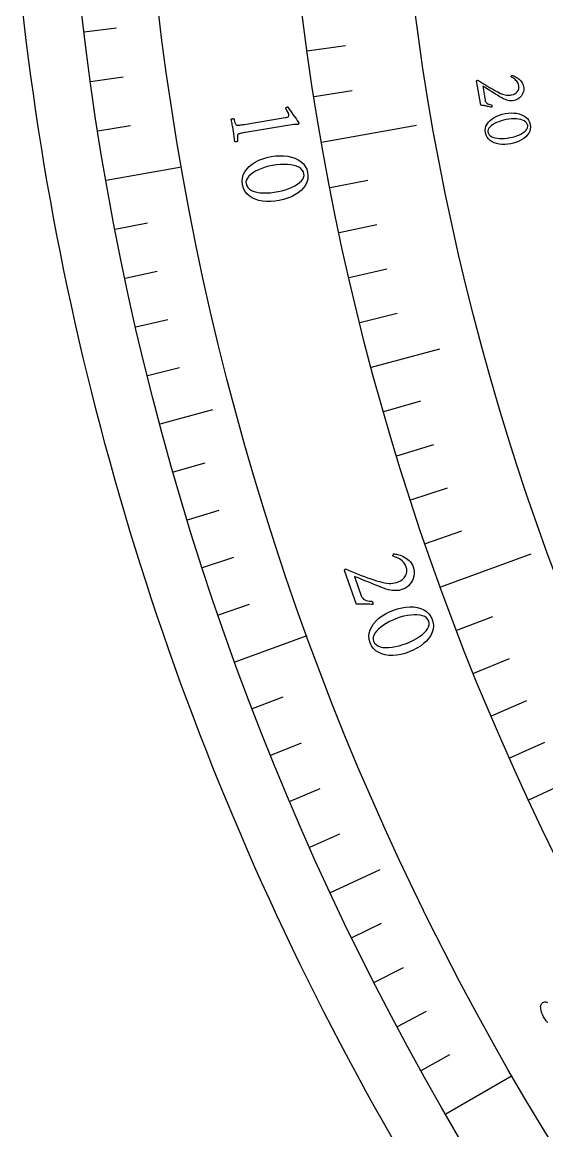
# Model space of a CAD drawing. Header units: millimetres. Extents: x -60 to 60, y -60 to 77.
# Drawn here: x -59.63 to -48.84, y -29.75 to -6.97 of the extents above; entities that cross this region are included whole.
import ezdxf

# ---------------------------------------------------------------- set-up
doc = ezdxf.new("R2010")
doc.units = ezdxf.units.MM
for name, color, linetype in [('CUT_OUTER', 1, 'Continuous'), ('ENGRAVE', 7, 'Continuous'), ('ENGRAVE_FINE', 8, 'Continuous'), ('TEXT', 5, 'Continuous')]:
    doc.layers.add(name, color=color, linetype=linetype)

msp = doc.modelspace()

# ---------------------------------------------------------------- linework, layer by layer
at = {"layer": 'CUT_OUTER'}
msp.add_lwpolyline([(-52.0228, -29.8937), (-52.2052, -29.5739), (-52.3857, -29.253), (-52.5642, -28.931), (-52.7407, -28.608), (-52.9153, -28.2838), (-53.0878, -27.9586), (-53.2584, -27.6323), (-53.4269, -27.305), (-53.5935, -26.9767), (-53.758, -26.6473), (-53.9205, -26.317), (-54.0809, -25.9856), (-54.2394, -25.6533), (-54.3957, -25.32), (-54.5501, -24.9858), (-54.7024, -24.6506), (-54.8526, -24.3145), (-55.0007, -23.9775), (-55.1468, -23.6395), (-55.2908, -23.3007), (-55.4328, -22.961), (-55.5726, -22.6204), (-55.7104, -22.279), (-55.846, -21.9368), (-55.9796, -21.5937), (-56.111, -21.2498), (-56.2403, -20.9051), (-56.3676, -20.5596), (-56.4926, -20.2134), (-56.6156, -19.8664), (-56.7364, -19.5186), (-56.8551, -19.1701), (-56.9717, -18.8209), (-57.0861, -18.471), (-57.1984, -18.1204), (-57.3085, -17.7691), (-57.4164, -17.4171), (-57.5222, -17.0645), (-57.6258, -16.7112), (-57.7273, -16.3573), (-57.8266, -16.0028), (-57.9237, -15.6476), (-58.0186, -15.2919), (-58.1113, -14.9357), (-58.2019, -14.5788), (-58.2902, -14.2214), (-58.3764, -13.8635), (-58.4604, -13.505), (-58.5421, -13.1461), (-58.6217, -12.7866), (-58.699, -12.4267), (-58.7742, -12.0663), (-58.8471, -11.7054), (-58.9178, -11.3441), (-58.9863, -10.9824), (-59.0526, -10.6203), (-59.1167, -10.2577), (-59.1785, -9.8948), (-59.2381, -9.5315), (-59.2955, -9.1678), (-59.3506, -8.8038), (-59.4035, -8.4395), (-59.4542, -8.0748), (-59.5026, -7.7099), (-59.5488, -7.3446), (-59.5927, -6.9791), (-59.6344, -6.6133)], dxfattribs=at)
at = {"layer": 'ENGRAVE'}
for points in [[(-53.4751, -9.4291), (-51.5251, -9.0853)], [(-57.9067, -10.2105), (-56.3556, -9.937)], [(-52.4498, -14.0539), (-51.0472, -13.6781)], [(-56.7964, -15.2186), (-55.7098, -14.9274)], [(-51.0253, -18.5717), (-49.1647, -17.8945)], [(-55.2539, -20.1108), (-53.7739, -19.5721)], [(-49.2125, -22.9482), (-47.8966, -22.3345)], [(-53.2909, -24.85), (-52.2713, -24.3745)], [(-50.9223, -29.4), (-49.5583, -28.6125)]]:
    msp.add_lwpolyline(points, dxfattribs=at)
for radius in [58.8, 58.8, 57.225, 54.3, 54.3, 51.99]:
    msp.add_circle((0, 0), radius, dxfattribs=at)
at = {"layer": 'ENGRAVE_FINE'}
for points in [[(-58.3617, -7.1659), (-57.6917, -7.0837)], [(-53.7716, -7.5571), (-52.9873, -7.4469)], [(-58.2278, -8.1834), (-57.5593, -8.0894)], [(-53.6315, -8.4944), (-52.8492, -8.3705)], [(-58.0761, -9.1983), (-57.4094, -9.0928)], [(-53.3024, -10.3609), (-52.5249, -10.2098)], [(-57.7197, -11.2196), (-57.0571, -11.0908)], [(-53.1134, -11.2896), (-52.3387, -11.1249)], [(-52.9083, -12.2148), (-52.1366, -12.0367)], [(-57.5151, -12.2252), (-56.8548, -12.0849)], [(-52.6871, -13.1364), (-51.9186, -12.9448)], [(-57.293, -13.2271), (-56.6353, -13.0753)], [(-57.0534, -14.225), (-56.3984, -14.0617)], [(-52.1965, -14.9671), (-51.4352, -14.7488)], [(-51.9273, -15.8758), (-51.17, -15.6442)], [(-56.5222, -16.2075), (-55.8733, -16.0214)], [(-51.6424, -16.7796), (-50.8891, -16.5349)], [(-56.2307, -17.1915), (-55.5852, -16.9941)], [(-51.3417, -17.6784), (-50.5928, -17.4205)], [(-55.9221, -18.1702), (-55.2802, -17.9616)], [(-55.5965, -19.1434), (-54.9583, -18.9236)], [(-50.6934, -19.4594), (-49.954, -19.1756)], [(-50.3461, -20.3411), (-49.6118, -20.0444)], [(-54.8945, -21.072), (-54.2644, -20.8301)], [(-49.9834, -21.2167), (-49.2544, -20.9072)], [(-54.5184, -22.0269), (-53.8926, -21.774)], [(-49.6055, -22.0858), (-48.882, -21.7637)], [(-54.1257, -22.975), (-53.5043, -22.7112)], [(-53.7165, -23.9161), (-53.0998, -23.6416)], [(-52.8491, -25.7762), (-52.2424, -25.4803)], [(-52.3912, -26.6946), (-51.7898, -26.3882)], [(-51.9173, -27.6049), (-51.3213, -27.288)], [(-51.4276, -28.5068), (-50.8373, -28.1796)]]:
    msp.add_lwpolyline(points, dxfattribs=at)
at = {"layer": 'TEXT'}
for points in [[(-49.9757, -8.7136), (-49.9952, -8.7093), (-50.0159, -8.7051), (-50.0379, -8.7008), (-50.0611, -8.6966), (-50.0844, -8.6925), (-50.1069, -8.6886), (-50.1285, -8.685), (-50.1491, -8.6815), (-50.1677, -8.6785), (-50.183, -8.676), (-50.195, -8.6741), (-50.2036, -8.6727), (-50.2873, -8.1732), (-50.286, -8.1706), (-50.2842, -8.1679), (-50.282, -8.1651), (-50.2793, -8.162), (-50.2765, -8.1592), (-50.2739, -8.1572), (-50.2714, -8.1558), (-50.2691, -8.1551), (-50.23, -8.18), (-50.19, -8.2051), (-50.1493, -8.2304), (-50.1077, -8.256), (-50.0658, -8.2812), (-50.0243, -8.3057), (-49.983, -8.3295), (-49.9421, -8.3525), (-49.9022, -8.3742), (-49.8641, -8.3941), (-49.8278, -8.4122), (-49.7933, -8.4285), (-49.7586, -8.4432), (-49.7266, -8.4542), (-49.6972, -8.4617), (-49.6706, -8.4656), (-49.6451, -8.4668), (-49.6194, -8.4664), (-49.5934, -8.4644), (-49.5671, -8.4607), (-49.5323, -8.4519), (-49.5014, -8.4381), (-49.4744, -8.4192), (-49.4513, -8.3953), (-49.4334, -8.3679), (-49.4223, -8.3386), (-49.4179, -8.3073), (-49.4203, -8.2742), (-49.4264, -8.247), (-49.4354, -8.2221), (-49.4472, -8.1996), (-49.4617, -8.1794), (-49.4778, -8.1614), (-49.4941, -8.1455), (-49.5107, -8.1317), (-49.5274, -8.12), (-49.5432, -8.1102), (-49.5567, -8.1023), (-49.5681, -8.0963), (-49.5773, -8.0922), (-49.5774, -8.0877), (-49.5763, -8.0829), (-49.5741, -8.0778), (-49.5707, -8.0724), (-49.5669, -8.0676), (-49.5635, -8.064), (-49.5607, -8.0617), (-49.5582, -8.0607), (-49.55, -8.0626), (-49.5391, -8.066), (-49.5256, -8.0709), (-49.5095, -8.0774), (-49.4917, -8.0856), (-49.4733, -8.0956), (-49.4541, -8.1074), (-49.4343, -8.1211), (-49.4147, -8.1365), (-49.3962, -8.1535), (-49.3787, -8.172), (-49.3622, -8.1921), (-49.3477, -8.2138), (-49.3359, -8.2375), (-49.327, -8.263), (-49.3209, -8.2903), (-49.3174, -8.324), (-49.3185, -8.3569), (-49.3242, -8.3889), (-49.3344, -8.4202), (-49.3484, -8.4499), (-49.3653, -8.4771), (-49.3852, -8.5018), (-49.408, -8.524), (-49.4332, -8.5431), (-49.46, -8.5583), (-49.4884, -8.5695), (-49.5184, -8.5768), (-49.549, -8.5807), (-49.5792, -8.5817), (-49.6089, -8.5798), (-49.6382, -8.575), (-49.667, -8.5677), (-49.6952, -8.5582), (-49.7228, -8.5464), (-49.7499, -8.5325), (-49.7856, -8.5123), (-49.8226, -8.4909), (-49.8608, -8.4682), (-49.9002, -8.4443), (-49.9396, -8.4201), (-49.9778, -8.3964), (-50.0147, -8.3733), (-50.0504, -8.3509), (-50.0837, -8.3299), (-50.1135, -8.3111), (-50.1398, -8.2945), (-50.1626, -8.2802), (-50.1145, -8.5663), (-50.1093, -8.5864), (-50.1011, -8.604), (-50.0897, -8.619), (-50.0753, -8.6316), (-50.0577, -8.6423), (-50.0365, -8.652), (-50.0118, -8.6605), (-49.9836, -8.668), (-49.9794, -8.6695), (-49.976, -8.6724), (-49.9736, -8.6768), (-49.972, -8.6826), (-49.9717, -8.6853), (-49.9717, -8.6887), (-49.9719, -8.6929), (-49.9724, -8.6979), (-49.973, -8.7029), (-49.9738, -8.7072), (-49.9746, -8.7107), (-49.9757, -8.7136)], [(-55.0667, -9.0674), (-54.2218, -8.9283), (-54.2012, -8.9243), (-54.1843, -8.9196), (-54.171, -8.9144), (-54.1614, -8.9086), (-54.1548, -8.9017), (-54.1507, -8.8935), (-54.1489, -8.884), (-54.1496, -8.8731), (-54.1528, -8.86), (-54.1585, -8.8442), (-54.1667, -8.8255), (-54.1774, -8.8039), (-54.1888, -8.7824), (-54.199, -8.7636), (-54.2081, -8.7476), (-54.2161, -8.7344), (-54.2095, -8.7248), (-54.2018, -8.7175), (-54.1929, -8.7124), (-54.1827, -8.7095), (-54.1826, -8.7095), (-54.1822, -8.7094), (-54.1815, -8.7093), (-54.1806, -8.7092), (-54.1767, -8.7088), (-54.1735, -8.7091), (-54.171, -8.7101), (-54.1692, -8.7117), (-54.1431, -8.7506), (-54.1169, -8.789), (-54.0906, -8.827), (-54.0643, -8.8645), (-54.039, -8.9002), (-54.0159, -8.9327), (-53.9952, -8.9621), (-53.9768, -8.9884), (-53.9616, -9.0101), (-53.9507, -9.0259), (-53.9441, -9.0358), (-53.9418, -9.0398), (-53.9411, -9.044), (-53.9411, -9.049), (-53.9428, -9.0535), (-53.9463, -9.0574), (-53.9515, -9.0609), (-53.9573, -9.0639), (-53.9626, -9.0665), (-53.9674, -9.0688), (-53.9718, -9.0707), (-53.9751, -9.0708), (-53.9852, -9.0708), (-54.002, -9.071), (-54.0256, -9.0711), (-54.0551, -9.0723), (-54.09, -9.0754), (-54.1301, -9.0806), (-54.1756, -9.0876), (-55.0393, -9.2325), (-55.0624, -9.2365), (-55.0847, -9.2404), (-55.1061, -9.2444), (-55.1267, -9.2483), (-55.1459, -9.2526), (-55.1631, -9.2574), (-55.1783, -9.263), (-55.1914, -9.2691), (-55.196, -9.2736), (-55.1998, -9.281), (-55.2029, -9.2913), (-55.2052, -9.3046), (-55.2068, -9.3194), (-55.2076, -9.3346), (-55.2076, -9.35), (-55.207, -9.3657), (-55.2059, -9.3804), (-55.2048, -9.3927), (-55.2038, -9.4027), (-55.2027, -9.4103), (-55.2072, -9.4141), (-55.2135, -9.4174), (-55.2216, -9.4204), (-55.2313, -9.423), (-55.2412, -9.4246), (-55.2497, -9.4247), (-55.2568, -9.4234), (-55.2625, -9.4205), (-55.2658, -9.3886), (-55.269, -9.358), (-55.2721, -9.3287), (-55.2751, -9.3009), (-55.2783, -9.2732), (-55.2821, -9.2445), (-55.2864, -9.2148), (-55.2913, -9.184), (-55.2964, -9.1546), (-55.3016, -9.1265), (-55.3071, -9.0999), (-55.3127, -9.0747), (-55.3185, -9.0493), (-55.3249, -9.0219), (-55.3316, -8.9928), (-55.3388, -8.9617), (-55.3343, -8.9572), (-55.328, -8.9536), (-55.3199, -8.951), (-55.31, -8.9493), (-55.3, -8.9486), (-55.2914, -8.9488), (-55.2844, -8.9499), (-55.2788, -8.952), (-55.2774, -8.9596), (-55.2752, -8.9694), (-55.2722, -8.9814), (-55.2685, -8.9956), (-55.264, -9.0107), (-55.259, -9.0253), (-55.2533, -9.0393), (-55.247, -9.0529), (-55.2406, -9.0645), (-55.2344, -9.0729), (-55.2285, -9.078), (-55.2228, -9.0798), (-55.2084, -9.0815), (-55.1923, -9.082), (-55.1744, -9.0814), (-55.1548, -9.0797), (-55.1339, -9.0772), (-55.1123, -9.0743), (-55.0899, -9.0711), (-55.0667, -9.0674)], [(-49.185, -9.07), (-49.18, -9.1187), (-49.1837, -9.1649), (-49.1958, -9.2088), (-49.2166, -9.2503), (-49.2446, -9.289), (-49.2786, -9.3246), (-49.3186, -9.3571), (-49.3645, -9.3864), (-49.4151, -9.4121), (-49.4691, -9.4339), (-49.5263, -9.4518), (-49.5868, -9.4657), (-49.6483, -9.475), (-49.7081, -9.4793), (-49.7663, -9.4786), (-49.8229, -9.4728), (-49.8766, -9.4618), (-49.9259, -9.4458), (-49.9708, -9.4245), (-50.0115, -9.3982), (-50.0462, -9.3666), (-50.0737, -9.3296), (-50.0939, -9.2874), (-50.1068, -9.24), (-50.1115, -9.1923), (-50.1075, -9.1464), (-50.0949, -9.1024), (-50.0738, -9.0604), (-50.0453, -9.0209), (-50.0109, -8.9846), (-49.9707, -8.9517), (-49.9245, -8.9219), (-49.8737, -8.896), (-49.8197, -8.8743), (-49.7623, -8.8568), (-49.7016, -8.8436), (-49.64, -8.835), (-49.5802, -8.8314), (-49.522, -8.8328), (-49.4654, -8.8391), (-49.412, -8.8505), (-49.363, -8.8669), (-49.3185, -8.8884), (-49.2784, -8.915), (-49.2442, -8.9465), (-49.2173, -8.9828), (-49.1975, -9.0239), (-49.185, -9.07)], [(-49.2364, -9.0869), (-49.2451, -9.0589), (-49.2603, -9.0342), (-49.282, -9.0129), (-49.3101, -8.9949), (-49.3436, -8.9801), (-49.3813, -8.9686), (-49.4233, -8.9605), (-49.4695, -8.9555), (-49.5188, -8.9539), (-49.5702, -8.9557), (-49.6236, -8.9608), (-49.679, -8.9693), (-49.7333, -8.9806), (-49.7848, -8.9945), (-49.8335, -9.0108), (-49.8794, -9.0297), (-49.9213, -9.0505), (-49.9581, -9.0726), (-49.9899, -9.096), (-50.0166, -9.1207), (-50.0371, -9.1461), (-50.0504, -9.1719), (-50.0564, -9.198), (-50.0552, -9.2243), (-50.0459, -9.2547), (-50.0299, -9.2809), (-50.0073, -9.3031), (-49.9781, -9.3211), (-49.9434, -9.3353), (-49.9045, -9.346), (-49.8613, -9.353), (-49.8138, -9.3565), (-49.7635, -9.3566), (-49.7116, -9.3537), (-49.6582, -9.3478), (-49.6033, -9.3388), (-49.5486, -9.3271), (-49.4973, -9.313), (-49.4493, -9.2967), (-49.4047, -9.2781), (-49.3643, -9.2577), (-49.3288, -9.2361), (-49.2983, -9.2131), (-49.2728, -9.1889), (-49.2533, -9.1638), (-49.2407, -9.1385), (-49.2351, -9.1129), (-49.2364, -9.0869)], [(-53.7639, -10.0555), (-53.7566, -10.126), (-53.7617, -10.1931), (-53.7793, -10.2567), (-53.8093, -10.3169), (-53.8499, -10.3732), (-53.8991, -10.4251), (-53.9571, -10.4724), (-54.0238, -10.5152), (-54.0972, -10.553), (-54.1755, -10.585), (-54.2587, -10.6113), (-54.3467, -10.6319), (-54.4359, -10.6459), (-54.5229, -10.6526), (-54.6076, -10.6519), (-54.69, -10.6438), (-54.7681, -10.6282), (-54.8399, -10.6051), (-54.9055, -10.5744), (-54.9647, -10.5362), (-55.0154, -10.4904), (-55.0556, -10.4367), (-55.0852, -10.3753), (-55.1042, -10.3062), (-55.1112, -10.2367), (-55.1056, -10.1699), (-55.0874, -10.1058), (-55.0567, -10.0444), (-55.0154, -9.9869), (-54.9654, -9.9341), (-54.9069, -9.886), (-54.8398, -9.8427), (-54.766, -9.8049), (-54.6874, -9.7733), (-54.6039, -9.7479), (-54.5156, -9.7287), (-54.4261, -9.7161), (-54.339, -9.7108), (-54.2544, -9.7127), (-54.1722, -9.7218), (-54.0944, -9.7382), (-54.0232, -9.7619), (-53.9584, -9.7929), (-53.9001, -9.8313), (-53.8504, -9.8768), (-53.8111, -9.9293), (-53.7823, -9.9889), (-53.7639, -10.0555)], [(-53.8387, -10.0803), (-53.8514, -10.0398), (-53.8736, -10.0041), (-53.9051, -9.9732), (-53.9461, -9.9472), (-53.9949, -9.9259), (-54.0497, -9.9094), (-54.1108, -9.8977), (-54.178, -9.8907), (-54.2497, -9.8885), (-54.3244, -9.8912), (-54.4021, -9.8988), (-54.4827, -9.9112), (-54.5617, -9.9278), (-54.6366, -9.948), (-54.7073, -9.9719), (-54.774, -9.9995), (-54.8349, -10.0299), (-54.8884, -10.0621), (-54.9346, -10.0962), (-54.9734, -10.1322), (-55.0031, -10.1693), (-55.0224, -10.2069), (-55.031, -10.2449), (-55.0291, -10.2833), (-55.0154, -10.3274), (-54.9921, -10.3656), (-54.9592, -10.3978), (-54.9166, -10.4239), (-54.8661, -10.4444), (-54.8094, -10.4597), (-54.7465, -10.4697), (-54.6774, -10.4745), (-54.6042, -10.4745), (-54.5287, -10.47), (-54.4511, -10.4611), (-54.3713, -10.4477), (-54.2918, -10.4303), (-54.2172, -10.4097), (-54.1475, -10.3857), (-54.0828, -10.3584), (-54.024, -10.3287), (-53.9726, -10.297), (-53.9283, -10.2635), (-53.8913, -10.2282), (-53.863, -10.1918), (-53.8448, -10.155), (-53.8367, -10.1179), (-53.8387, -10.0803)], [(-52.4235, -18.9304), (-52.4525, -18.9292), (-52.4833, -18.9283), (-52.5158, -18.9278), (-52.5501, -18.9275), (-52.5846, -18.9275), (-52.6177, -18.9276), (-52.6496, -18.9278), (-52.6801, -18.928), (-52.7075, -18.9283), (-52.73, -18.9286), (-52.7476, -18.9288), (-52.7603, -18.929), (-53.005, -18.2327), (-53.0037, -18.2288), (-53.0018, -18.2244), (-52.9993, -18.2198), (-52.9963, -18.2147), (-52.9929, -18.2101), (-52.9897, -18.2064), (-52.9865, -18.2038), (-52.9834, -18.2022), (-52.9211, -18.2284), (-52.8576, -18.2546), (-52.7929, -18.2809), (-52.7269, -18.3072), (-52.6607, -18.3331), (-52.5951, -18.3579), (-52.5301, -18.3817), (-52.4657, -18.4045), (-52.4031, -18.4257), (-52.3436, -18.4447), (-52.287, -18.4616), (-52.2336, -18.4763), (-52.1802, -18.4887), (-52.1315, -18.4965), (-52.0876, -18.4999), (-52.0485, -18.4987), (-52.0117, -18.4942), (-51.975, -18.4872), (-51.9382, -18.4777), (-51.9015, -18.4658), (-51.8538, -18.4446), (-51.813, -18.417), (-51.779, -18.3833), (-51.7517, -18.3433), (-51.733, -18.2998), (-51.7243, -18.2551), (-51.7258, -18.2094), (-51.7373, -18.1626), (-51.7528, -18.1253), (-51.7718, -18.0921), (-51.7942, -18.0628), (-51.8201, -18.0376), (-51.8475, -18.0159), (-51.8748, -17.9972), (-51.9019, -17.9816), (-51.9288, -17.9689), (-51.9538, -17.9589), (-51.9751, -17.951), (-51.9929, -17.9452), (-52.007, -17.9416), (-52.0083, -17.9352), (-52.008, -17.928), (-52.006, -17.9202), (-52.0025, -17.9117), (-51.9982, -17.9038), (-51.9943, -17.8978), (-51.9908, -17.8938), (-51.9875, -17.8918), (-51.9752, -17.8925), (-51.9587, -17.8946), (-51.9382, -17.8984), (-51.9135, -17.9037), (-51.8861, -17.9109), (-51.8572, -17.9207), (-51.8269, -17.9329), (-51.7951, -17.9475), (-51.7632, -17.9647), (-51.7325, -17.9843), (-51.7028, -18.0063), (-51.6743, -18.0309), (-51.6482, -18.0584), (-51.6255, -18.0892), (-51.6064, -18.1234), (-51.5909, -18.1609), (-51.5776, -18.2081), (-51.5711, -18.2553), (-51.5712, -18.3025), (-51.5781, -18.3497), (-51.5908, -18.3955), (-51.6083, -18.4386), (-51.6306, -18.4789), (-51.6578, -18.5164), (-51.6891, -18.55), (-51.7237, -18.5784), (-51.7615, -18.6016), (-51.8027, -18.6196), (-51.8456, -18.6329), (-51.8886, -18.6419), (-51.9316, -18.6467), (-51.9748, -18.6472), (-52.0178, -18.6439), (-52.0606, -18.6374), (-52.1031, -18.6275), (-52.1454, -18.6144), (-52.2016, -18.5945), (-52.2599, -18.573), (-52.3203, -18.5501), (-52.3828, -18.5257), (-52.4453, -18.5008), (-52.5059, -18.4764), (-52.5646, -18.4525), (-52.6213, -18.4292), (-52.6742, -18.4073), (-52.7216, -18.3877), (-52.7634, -18.3704), (-52.7997, -18.3555), (-52.6594, -18.754), (-52.647, -18.7816), (-52.6307, -18.8047), (-52.6107, -18.8235), (-52.5869, -18.8379), (-52.5589, -18.8489), (-52.5261, -18.8574), (-52.4886, -18.8635), (-52.4463, -18.8671), (-52.4399, -18.8681), (-52.4344, -18.8714), (-52.4297, -18.8771), (-52.426, -18.8851), (-52.4249, -18.8888), (-52.424, -18.8937), (-52.4233, -18.8998), (-52.4227, -18.907), (-52.4223, -18.9144), (-52.4223, -18.9208), (-52.4227, -18.9261), (-52.4235, -18.9304)], [(-51.201, -19.2387), (-51.1816, -19.3069), (-51.175, -19.3738), (-51.1812, -19.4395), (-51.2003, -19.5041), (-51.2305, -19.5666), (-51.27, -19.6262), (-51.3189, -19.6828), (-51.3771, -19.7366), (-51.4429, -19.7865), (-51.5144, -19.8317), (-51.5917, -19.872), (-51.6748, -19.9076), (-51.7603, -19.9369), (-51.8448, -19.9586), (-51.9283, -19.9726), (-52.0109, -19.9789), (-52.0905, -19.9771), (-52.1652, -19.9668), (-52.2351, -19.948), (-52.3, -19.9207), (-52.358, -19.8843), (-52.4069, -19.8385), (-52.4467, -19.7831), (-52.4774, -19.7183), (-52.4963, -19.6511), (-52.5024, -19.5843), (-52.4956, -19.5181), (-52.476, -19.4523), (-52.4453, -19.3885), (-52.4054, -19.3278), (-52.3561, -19.2703), (-52.2975, -19.216), (-52.2314, -19.166), (-52.1594, -19.1212), (-52.0816, -19.0817), (-51.998, -19.0474), (-51.9121, -19.0195), (-51.8272, -18.9992), (-51.7436, -18.9863), (-51.661, -18.981), (-51.5816, -18.9836), (-51.5073, -18.9946), (-51.4381, -19.0139), (-51.3741, -19.0416), (-51.3172, -19.0778), (-51.2694, -19.1227), (-51.2306, -19.1763), (-51.201, -19.2387)], [(-51.2703, -19.2762), (-51.2899, -19.2385), (-51.3179, -19.2071), (-51.3544, -19.1822), (-51.3992, -19.1637), (-51.4509, -19.1512), (-51.5079, -19.1445), (-51.57, -19.1436), (-51.6374, -19.1483), (-51.7084, -19.1586), (-51.7815, -19.1742), (-51.8567, -19.1952), (-51.9339, -19.2215), (-52.0088, -19.2515), (-52.0791, -19.2844), (-52.1446, -19.3202), (-52.2055, -19.359), (-52.2602, -19.3995), (-52.3073, -19.4405), (-52.3468, -19.4821), (-52.3788, -19.5243), (-52.4016, -19.566), (-52.4141, -19.6063), (-52.416, -19.6453), (-52.4074, -19.6827), (-52.3863, -19.7239), (-52.3567, -19.7574), (-52.3187, -19.7834), (-52.2722, -19.8017), (-52.2189, -19.8132), (-52.1604, -19.8183), (-52.0967, -19.8173), (-52.0279, -19.81), (-51.9557, -19.7973), (-51.8822, -19.7798), (-51.8073, -19.7575), (-51.7311, -19.7305), (-51.6558, -19.6996), (-51.5859, -19.6662), (-51.5215, -19.6305), (-51.4624, -19.5924), (-51.4097, -19.5529), (-51.3645, -19.5128), (-51.3268, -19.4722), (-51.2965, -19.431), (-51.2749, -19.3902), (-51.2633, -19.3508), (-51.2618, -19.3128), (-51.2703, -19.2762)]]:
    msp.add_lwpolyline(points, close=True, dxfattribs=at)
msp.add_lwpolyline([(-48.8217, -27.5239), (-48.8545, -27.4863), (-48.8841, -27.4463), (-48.9103, -27.4037), (-48.9204, -27.3841), (-48.9305, -27.3615), (-48.9405, -27.3359), (-48.9505, -27.3073), (-48.9593, -27.2775), (-48.9658, -27.2481), (-48.97, -27.2192), (-48.972, -27.1907), (-48.9706, -27.1843), (-48.9678, -27.1759), (-48.9637, -27.1655), (-48.9582, -27.1531), (-48.9513, -27.1405), (-48.9432, -27.1298), (-48.9337, -27.1208), (-48.923, -27.1136), (-48.9032, -27.1046), (-48.8837, -27.0996), (-48.8644, -27.0986), (-48.8454, -27.1017), (-48.8277, -27.108)], dxfattribs=at)

doc.saveas('drawing.dxf')
